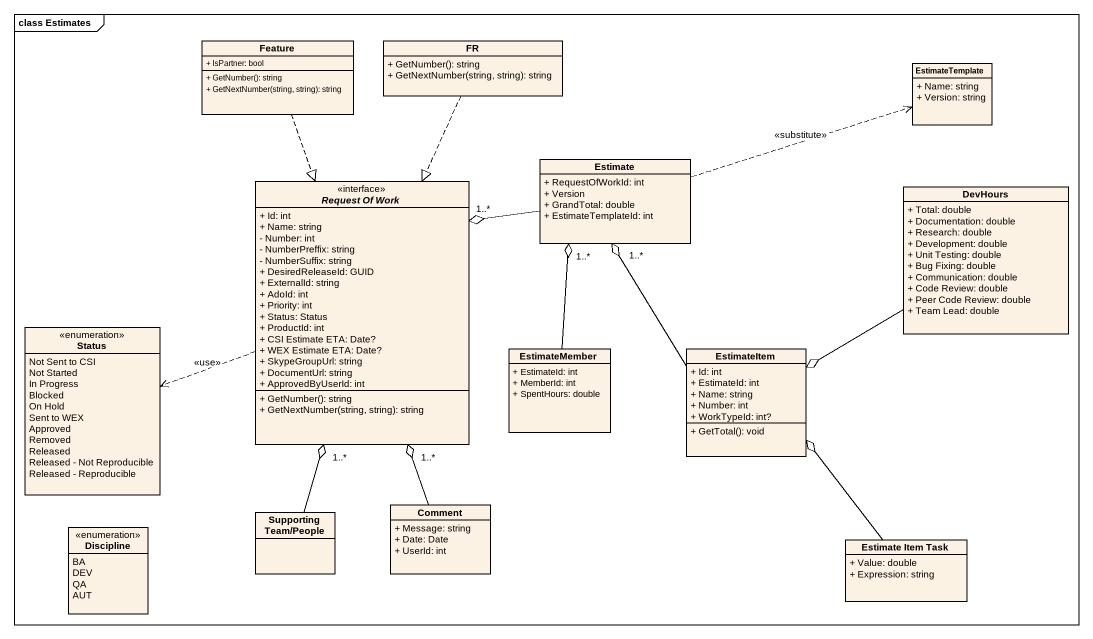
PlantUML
@startuml
mainframe class Estimates
hide circle
hide empty members
skinparam classAttributeIconSize 0
class Feature {
  + IsPartner: bool
  + GetNumber(): string
  + GetNextNumber(string, string): string
}
class FR {
  + GetNumber(): string
  + GetNextNumber(string, string): string
}
class EstimateTemplate {
  + Name: string
  + Version: string
}
interface "Request Of Work" as Request_Of_Work {
  + Id: int
  + Name: string
  - Number: int
  - NumberPreffix: string
  - NumberSuffix: string
  + DesiredReleaseId: GUID
  + ExternalId: string
  + AdoId: int
  + Priority: int
  + Status: Status
  + ProductId: int
  + CSI Estimate ETA: Date?
  + WEX Estimate ETA: Date?
  + SkypeGroupUrl: string
  + DocumentUrl: string
  + ApprovedByUserId: int
  + GetNumber(): string
  + GetNextNumber(string, string): string
}
class Estimate {
  + RequestOfWorkId: int
  + Version
  + GrandTotal: double
  + EstimateTemplateId: int
}
class DevHours {
  + Total: double
  + Documentation: double
  + Research: double
  + Development: double
  + Unit Testing: double
  + Bug Fixing: double
  + Communication: double
  + Code Review: double
  + Peer Code Review: double
  + Team Lead: double
}
enum Status {
  Not Sent to CSI
  Not Started
  In Progress
  Blocked
  On Hold
  Sent to WEX
  Approved
  Removed
  Released
  Released - Not Reproducible
  Released - Reproducible
}
class EstimateMember {
  + EstimateId: int
  + MemberId: int
  + SpentHours: double
}
class EstimateItem {
  + Id: int
  + EstimateId: int
  + Name: string
  + Number: int
  + WorkTypeId: int?
  + GetTotal(): void
}
class Comment {
  + Message: string
  + Date: Date
  + UserId: int
}
enum Discipline {
  BA
  DEV
  QA
  AUT
}
class "Supporting Team/People" as Supporting_Team_People
class "Estimate Item Task" as Estimate_Item_Task {
  + Value: double
  + Expression: string
}
Feature ..|> Request_Of_Work
FR ..|> Request_Of_Work
EstimateTemplate <.left. Estimate : <<substitute>>
Request_Of_Work .left.> Status : <<use>>
Estimate -left-o "1..*" Request_Of_Work
DevHours -left-o EstimateItem
EstimateMember -up-o "1..*" Estimate
EstimateItem -up-o "1..*" Estimate
Comment -up-o "1..*" Request_Of_Work
Supporting_Team_People -up-o "1..*" Request_Of_Work
Estimate_Item_Task -up-o EstimateItem
@enduml
